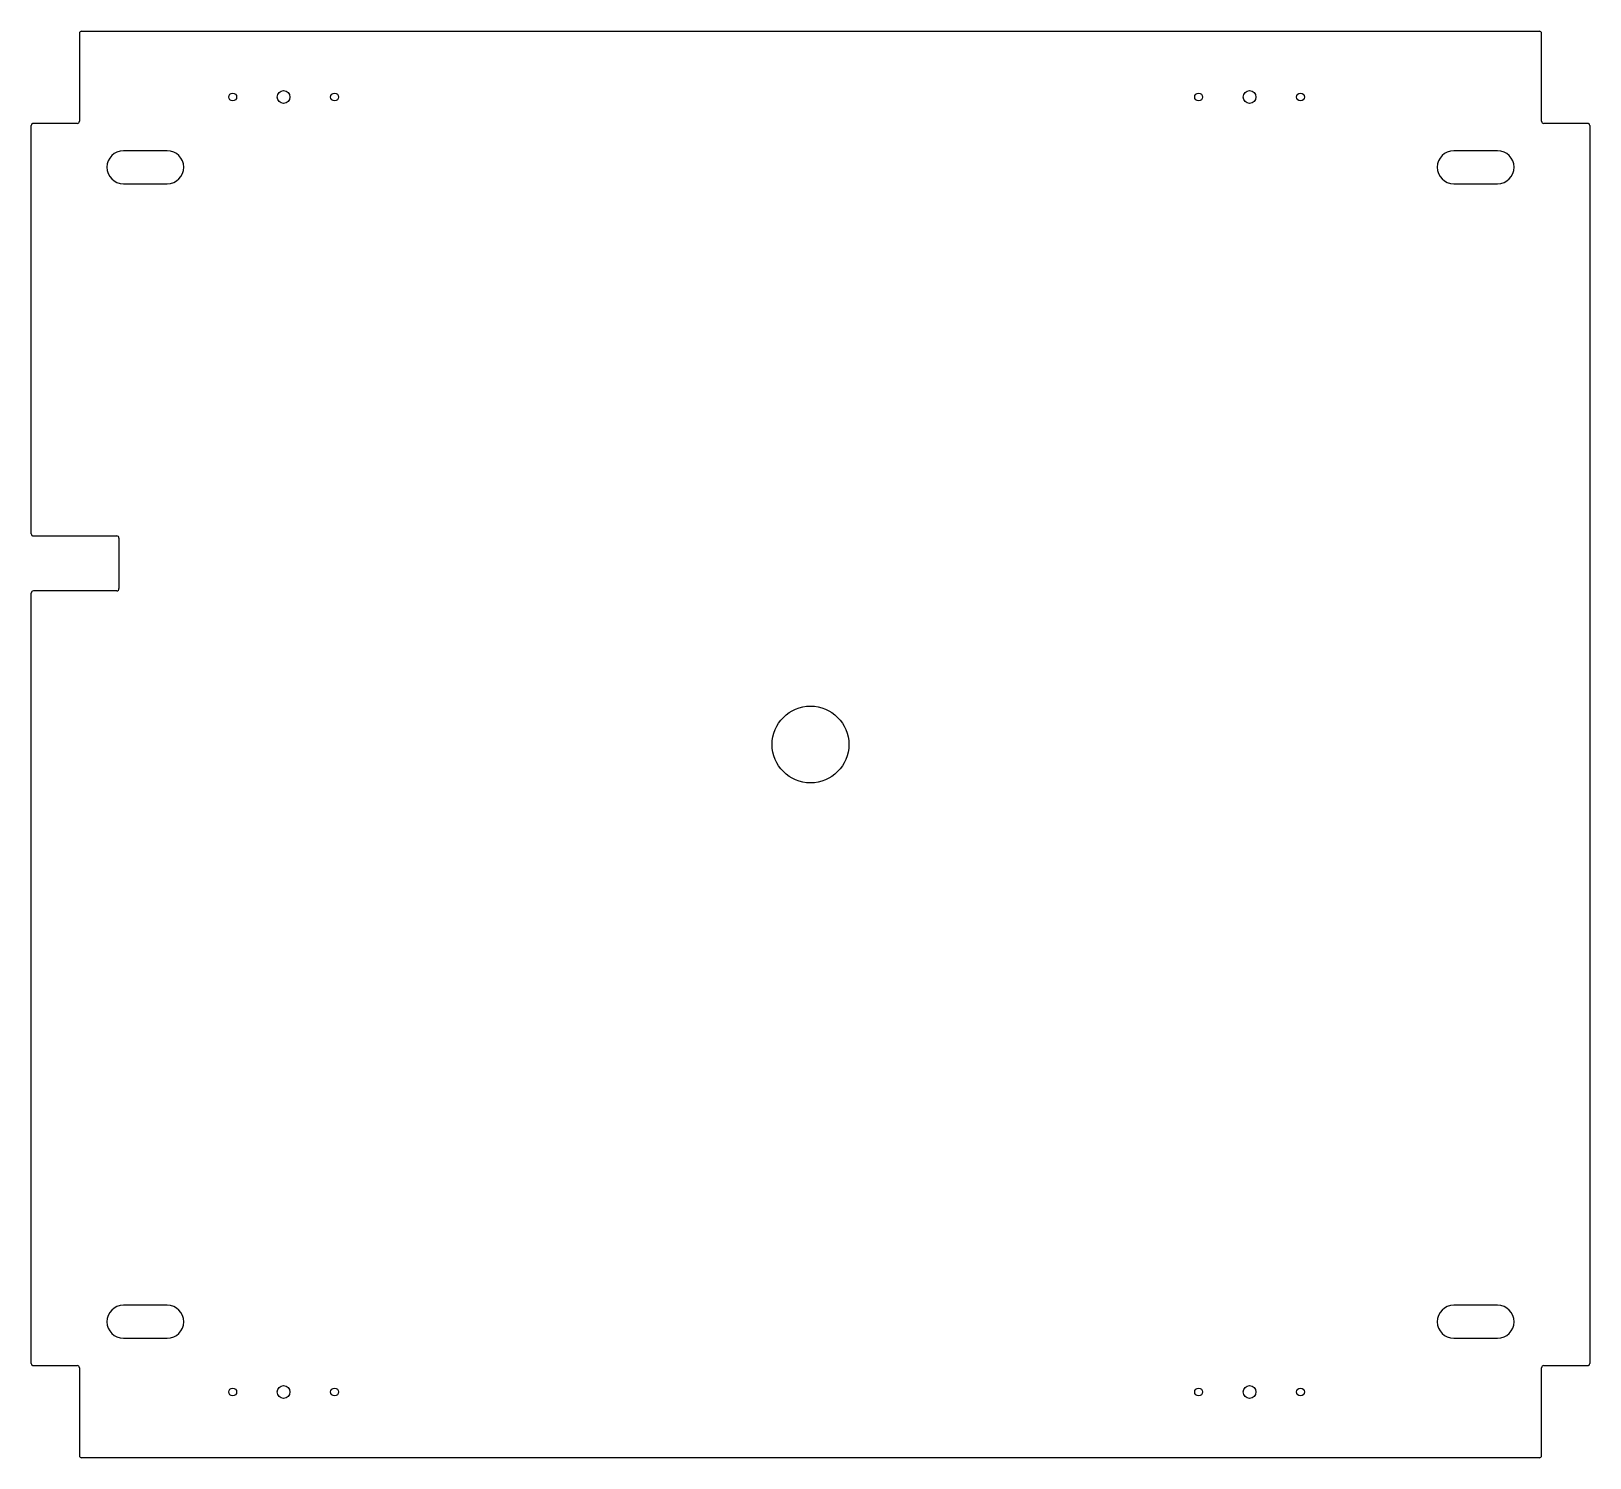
# Model space of a CAD drawing. Header units: millimetres. Extents: x -355 to 355, y -325 to 325.
import ezdxf

# ---------------------------------------------------------------- set-up
doc = ezdxf.new("R2010")
doc.units = ezdxf.units.MM

msp = doc.modelspace()

# ---------------------------------------------------------------- linework, layer by layer
at = {"color": 7, "linetype": 'Continuous', "lineweight": 25}
for p, q in [((-333, 324), (-333, 284)), ((-332, 325), (332, 325)), ((333, 284), (333, 324)), ((-355, 96), (-355, 282)), ((-334, 283), (-354, 283)), ((354, 283), (334, 283)), ((355, 282), (355, -282)), ((-293, 270.5), (-313, 270.5)), ((313, 270.5), (293, 270.5)), ((-313, 255.5), (-293, 255.5)), ((293, 255.5), (313, 255.5)), ((-354, 95), (-316, 95)), ((-315, 94), (-315, 71)), ((-355, -282), (-355, 69)), ((-316, 70), (-354, 70)), ((-293, -255.5), (-313, -255.5)), ((313, -255.5), (293, -255.5)), ((-313, -270.5), (-293, -270.5)), ((293, -270.5), (313, -270.5)), ((-354, -283), (-334, -283)), ((-333, -284), (-333, -324)), ((333, -324), (333, -284)), ((334, -283), (354, -283)), ((332, -325), (-332, -325))]:
    msp.add_line(p, q, dxfattribs=at)
for centre, radius in [((-263.2, 295), 1.8), ((-240, 295), 2.9), ((-216.8, 295), 1.8), ((176.8, 295), 1.8), ((200, 295), 2.9), ((223.2, 295), 1.8), ((0, 0), 17.5), ((-263.2, -295), 1.8), ((-240, -295), 2.9), ((-216.8, -295), 1.8), ((176.8, -295), 1.8), ((200, -295), 2.9), ((223.2, -295), 1.8)]:
    msp.add_circle(centre, radius, dxfattribs=at)
for centre, radius, start, end in [((-332, 324), 1, 90, 180), ((332, 324), 1, 0, 90), ((-354, 282), 1, 90, 180), ((-334, 284), 1, 270, 0), ((334, 284), 1, 180, 270), ((354, 282), 1, 0, 90), ((-313, 263), 7.5, 90, 270), ((-293, 263), 7.5, 270, 90), ((293, 263), 7.5, 90, 270), ((313, 263), 7.5, 270, 90), ((-354, 96), 1, 180, 270), ((-316, 94), 1, 0, 90), ((-354, 69), 1, 90, 180), ((-316, 71), 1, 270, 0), ((-313, -263), 7.5, 90, 270), ((-293, -263), 7.5, 270, 90), ((293, -263), 7.5, 90, 270), ((313, -263), 7.5, 270, 90), ((-354, -282), 1, 180, 270), ((-334, -284), 1, 0, 90), ((334, -284), 1, 90, 180), ((354, -282), 1, 270, 0), ((-332, -324), 1, 180, 270), ((332, -324), 1, 270, 0)]:
    msp.add_arc(centre, radius, start, end, dxfattribs=at)

doc.saveas('drawing.dxf')
